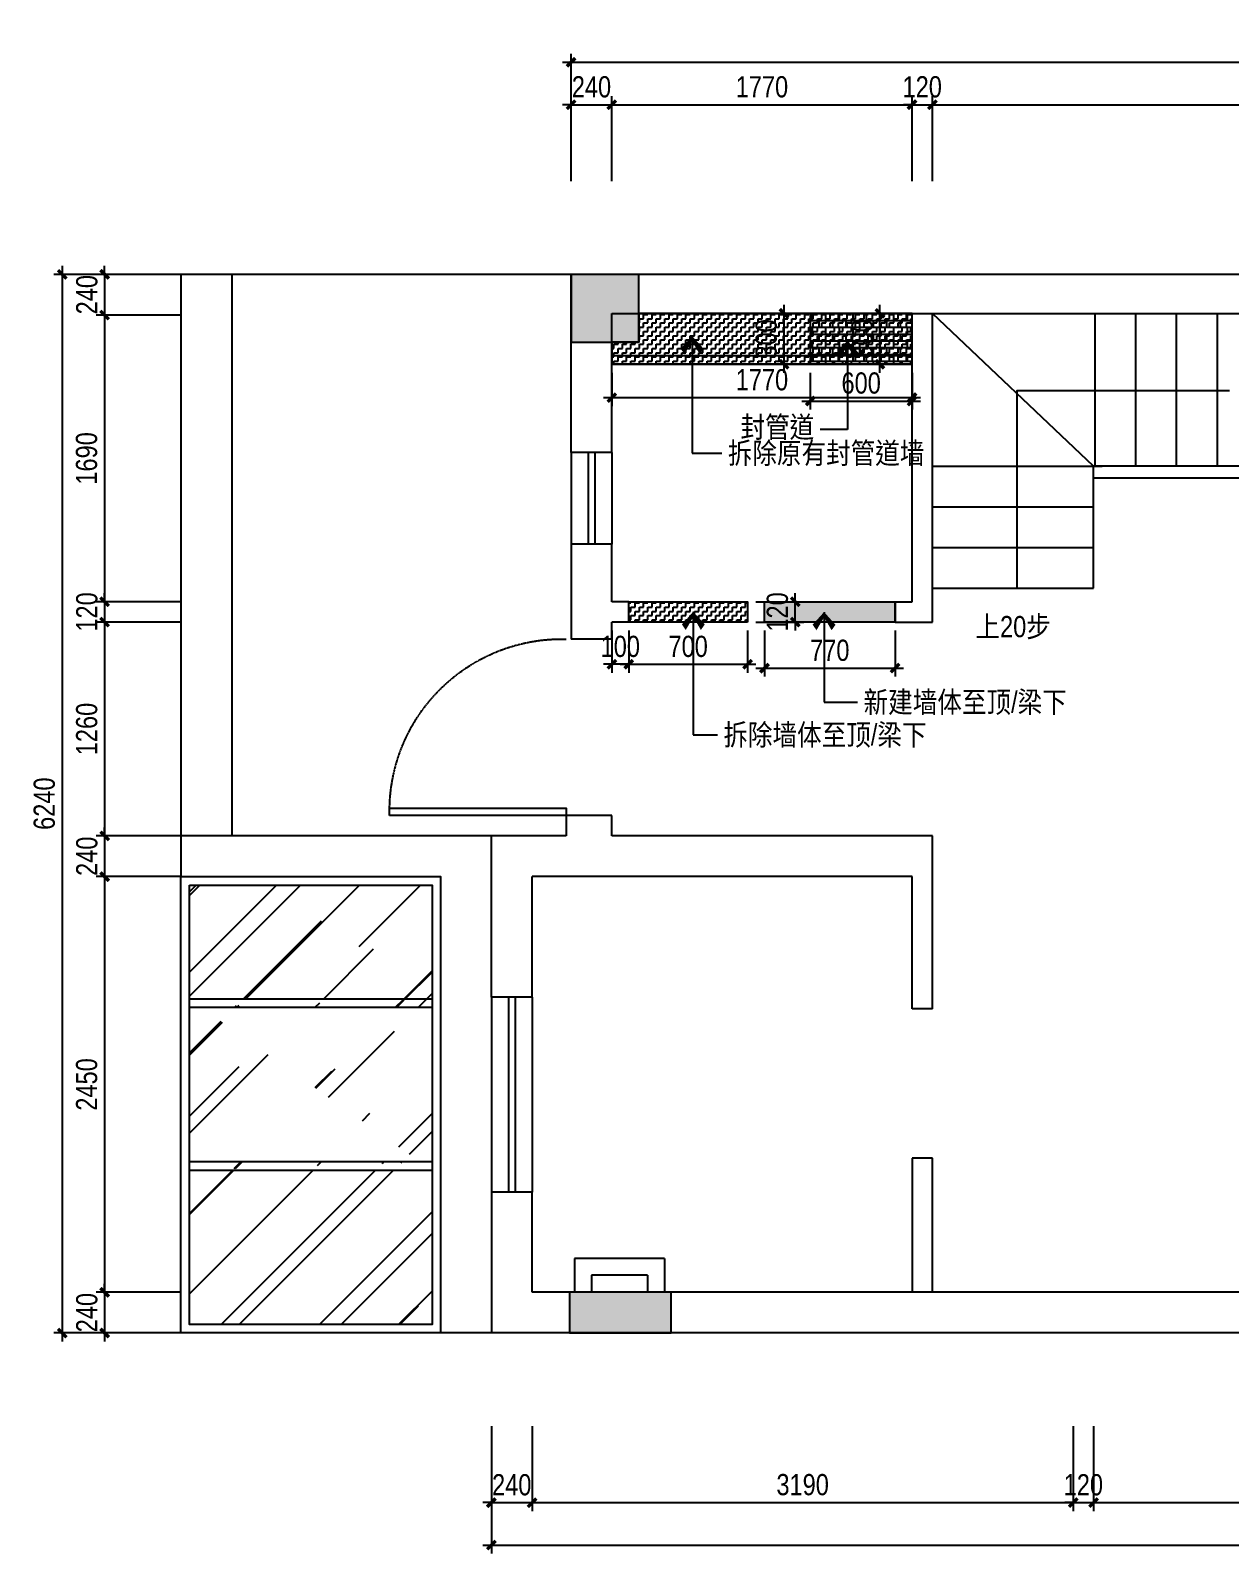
# Model space of a CAD drawing. Extents: x 160245 to 405305, y -111140 to 232735.
# Drawn here: x 340549 to 347618, y 75711 to 84688 of the extents above; entities that cross this region are included whole.
import ezdxf

# ---------------------------------------------------------------- set-up
doc = ezdxf.new("R2010")
doc.units = 0
doc.header["$LTSCALE"] = 10
doc.header["$MEASUREMENT"] = 0
doc.linetypes.add('DASH', pattern=[0.35, 0.25, -0.1])
doc.layers.get('Defpoints').update_dxf_attribs({"color": 229})
for name, color, linetype in [('Door 门', 107, 'Continuous'), ('P-N wall 新建隔墙', 241, 'Continuous'), ('P-N wall 新建隔墙2', 241, 'Continuous'), ('P-O wall 原始墙体', 245, 'Continuous'), ('P-O wall 拆除墙体', 245, 'Continuous'), ('P-o 原建筑尺寸', 8, 'Continuous'), ('P-Stair 楼梯（原建筑设备）', 159, 'Continuous'), ('P-window 窗', 107, 'Continuous')]:
    doc.layers.add(name, color=color, linetype=linetype)
doc.styles.add('PDC DIM', font='PMingLiU-ExtB.ttf', dxfattribs={"width": 0.85})
doc.dimstyles.new('PDC-A2', dxfattribs={"dimscale": 0, "dimtxt": 2.5, "dimasz": 1, "dimexe": 1, "dimexo": 1, "dimgap": 0.7, "dimtad": 1, "dimdec": 0, "dimtxsty": 'PDC DIM', "dimblk": 'ARCHTICK', "dimcen": 1, "dimdle": 1, "dimclrd": 8, "dimclre": 8, "dimclrt": 9, "dimadec": 0, "dimazin": 0, "dimtfac": 1, "dimtdec": 0, "dimtix": 1, "dimtmove": 2, "dimatfit": 3, "dimldrblk": 'PDC A2 T R', "dimfxl": 10, "dimfxlon": 1, "dimarcsym": 0})
pattern_1 = [(0, (9438.613, 385738.773), (0, 40), []), (90, (9438.613, 385738.773), (-40, 40), [40, -40])]
pattern_2 = [(0, (9438.613, 385738.773), (25, 25), [25, -25]), (90, (9463.613, 385738.773), (-25, 25), [25, -25])]

# ---------------------------------------------------------------- blocks, each defined once
blk = doc.blocks.new('fffg')
blk.add_lwpolyline([(143.1, 669.9), (109, 669.9), (109, -130.1), (143.1, -130.1)], close=True)
at = {"color": 8, "linetype": 'DASH'}
blk.add_arc((123.2, -110.2), 780.4, 88.54208, 181.45792, dxfattribs=at)
blk = doc.blocks.new('_ArchTick')
at = {"color": 0, "linetype": 'ByBlock', "const_width": 0.4}
blk.add_lwpolyline([(-0.5, -0.5), (0.5, 0.5)], dxfattribs=at)
blk = doc.blocks.new('*D1502')
at = {"layer": 'Defpoints', "color": 0}
for p in [(341486.4, 83250.5), (340986.4, 83010.5), (341486.4, 83010.5)]:
    blk.add_point(p, dxfattribs=at)
at = {"layer": 'P-o 原建筑尺寸', "color": 8, "lineweight": -2}
for p, q in [((341436.4, 83250.5), (340936.4, 83250.5)), ((340986.4, 83250.5), (340986.4, 83300.5)), ((340986.4, 83250.5), (340986.4, 83010.5)), ((341436.4, 83010.5), (340936.4, 83010.5)), ((340986.4, 83010.5), (340986.4, 82960.5))]:
    blk.add_line(p, q, dxfattribs=at)
at = {"layer": 'P-o 原建筑尺寸', "color": 8, "lineweight": -2, "xscale": 50, "yscale": 50, "zscale": 50}
for p, rotation in [((340986.4, 83250.5), 270), ((340986.4, 83010.5), 90)]:
    blk.add_blockref('_ArchTick', p, dxfattribs=dict(at, rotation=rotation))
at = {"layer": 'P-o 原建筑尺寸', "color": 9, "insert": (340881.8, 83130.5), "char_height": 125, "attachment_point": 5, "rotation": 90, "style": 'PDC DIM'}
blk.add_mtext('240', dxfattribs=at)
blk = doc.blocks.new('PDC A2 T R')
at = {"color": 0, "linetype": 'ByBlock'}
blk.add_line((0, 0), (-2, 0), dxfattribs=at)
for points in [[(-2.15, 0.89), (-1.49, 1.35), (-0.6, 0), (0, 0)], [(-2.15, -0.89), (-1.49, -1.35), (-0.6, 0), (0, 0)]]:
    blk.add_solid(points, dxfattribs=at)
blk = doc.blocks.new('*D1503')
at = {"layer": 'Defpoints', "color": 0}
for p in [(341486.4, 83010.5), (340986.4, 81320.5), (341486.4, 81320.5)]:
    blk.add_point(p, dxfattribs=at)
at = {"layer": 'P-o 原建筑尺寸', "color": 8, "lineweight": -2}
for p, q in [((340986.4, 83060.5), (340986.4, 81270.5)), ((341436.4, 83010.5), (340936.4, 83010.5)), ((341436.4, 81320.5), (340936.4, 81320.5))]:
    blk.add_line(p, q, dxfattribs=at)
at = {"layer": 'P-o 原建筑尺寸', "color": 8, "lineweight": -2, "xscale": 50, "yscale": 50, "zscale": 50}
for p, rotation in [((340986.4, 83010.5), 90), ((340986.4, 81320.5), 270)]:
    blk.add_blockref('_ArchTick', p, dxfattribs=dict(at, rotation=rotation))
at = {"layer": 'P-o 原建筑尺寸', "color": 9, "insert": (340880.2, 82165.5), "char_height": 125, "attachment_point": 5, "rotation": 90, "style": 'PDC DIM'}
blk.add_mtext('1690', dxfattribs=at)
blk = doc.blocks.new('*D1504')
at = {"layer": 'Defpoints', "color": 0}
for p in [(341486.4, 77250.5), (340986.4, 77010.5), (341486.4, 77010.5)]:
    blk.add_point(p, dxfattribs=at)
at = {"layer": 'P-o 原建筑尺寸', "color": 8, "lineweight": -2}
for p, q in [((340986.4, 77250.5), (340986.4, 77300.5)), ((341436.4, 77250.5), (340936.4, 77250.5)), ((340986.4, 77250.5), (340986.4, 77010.5)), ((341436.4, 77010.5), (340936.4, 77010.5)), ((340986.4, 77010.5), (340986.4, 76960.5))]:
    blk.add_line(p, q, dxfattribs=at)
at = {"layer": 'P-o 原建筑尺寸', "color": 8, "lineweight": -2, "xscale": 50, "yscale": 50, "zscale": 50}
for p, rotation in [((340986.4, 77250.5), 270), ((340986.4, 77010.5), 90)]:
    blk.add_blockref('_ArchTick', p, dxfattribs=dict(at, rotation=rotation))
at = {"layer": 'P-o 原建筑尺寸', "color": 9, "insert": (340881.8, 77130.5), "char_height": 125, "attachment_point": 5, "rotation": 90, "style": 'PDC DIM'}
blk.add_mtext('240', dxfattribs=at)
blk = doc.blocks.new('*D1505')
at = {"layer": 'Defpoints', "color": 0}
for p in [(341486.4, 83250.5), (340736.4, 77010.5), (341486.4, 77010.5)]:
    blk.add_point(p, dxfattribs=at)
at = {"layer": 'P-o 原建筑尺寸', "color": 8, "lineweight": -2}
for p, q in [((341236.4, 83250.5), (340686.4, 83250.5)), ((340736.4, 83300.5), (340736.4, 76960.5)), ((341236.4, 77010.5), (340686.4, 77010.5))]:
    blk.add_line(p, q, dxfattribs=at)
at = {"layer": 'P-o 原建筑尺寸', "color": 8, "lineweight": -2, "xscale": 50, "yscale": 50, "zscale": 50}
for p, rotation in [((340736.4, 83250.5), 90), ((340736.4, 77010.5), 270)]:
    blk.add_blockref('_ArchTick', p, dxfattribs=dict(at, rotation=rotation))
at = {"layer": 'P-o 原建筑尺寸', "color": 9, "insert": (340631, 80130.5), "char_height": 125, "attachment_point": 5, "rotation": 90, "style": 'PDC DIM'}
blk.add_mtext('6240', dxfattribs=at)
blk = doc.blocks.new('*D1506')
at = {"layer": 'Defpoints', "color": 0}
for p in [(343976.4, 84250.5), (343736.4, 83750.5), (343976.4, 83750.5)]:
    blk.add_point(p, dxfattribs=at)
at = {"layer": 'P-o 原建筑尺寸', "color": 8, "lineweight": -2}
for p, q in [((343736.4, 83800.5), (343736.4, 84300.5)), ((343976.4, 83800.5), (343976.4, 84300.5)), ((343736.4, 84250.5), (343686.4, 84250.5)), ((343736.4, 84250.5), (343976.4, 84250.5)), ((343976.4, 84250.5), (344026.4, 84250.5))]:
    blk.add_line(p, q, dxfattribs=at)
at = {"layer": 'P-o 原建筑尺寸', "color": 8, "lineweight": -2, "xscale": 50, "yscale": 50, "zscale": 50}
blk.add_blockref('_ArchTick', (343736.4, 84250.5), dxfattribs=at)
at = {"layer": 'P-o 原建筑尺寸', "color": 8, "lineweight": -2, "xscale": 50, "yscale": 50, "zscale": 50, "rotation": 180}
blk.add_blockref('_ArchTick', (343976.4, 84250.5), dxfattribs=at)
at = {"layer": 'P-o 原建筑尺寸', "color": 9, "insert": (343856.4, 84355.1), "char_height": 125, "attachment_point": 5, "style": 'PDC DIM'}
blk.add_mtext('240', dxfattribs=at)
blk = doc.blocks.new('*D1507')
at = {"layer": 'Defpoints', "color": 0}
for p in [(345746.4, 84250.5), (343976.4, 83750.5), (345746.4, 83750.5)]:
    blk.add_point(p, dxfattribs=at)
at = {"layer": 'P-o 原建筑尺寸', "color": 8, "lineweight": -2}
for p, q in [((343976.4, 83800.5), (343976.4, 84300.5)), ((345746.4, 83800.5), (345746.4, 84300.5)), ((343926.4, 84250.5), (345796.4, 84250.5))]:
    blk.add_line(p, q, dxfattribs=at)
at = {"layer": 'P-o 原建筑尺寸', "color": 8, "lineweight": -2, "xscale": 50, "yscale": 50, "zscale": 50, "rotation": 180}
blk.add_blockref('_ArchTick', (343976.4, 84250.5), dxfattribs=at)
at = {"layer": 'P-o 原建筑尺寸', "color": 8, "lineweight": -2, "xscale": 50, "yscale": 50, "zscale": 50}
blk.add_blockref('_ArchTick', (345746.4, 84250.5), dxfattribs=at)
at = {"layer": 'P-o 原建筑尺寸', "color": 9, "insert": (344861.4, 84355.1), "char_height": 125, "attachment_point": 5, "style": 'PDC DIM'}
blk.add_mtext('1770', dxfattribs=at)
blk = doc.blocks.new('*D1508')
at = {"layer": 'Defpoints', "color": 0}
for p in [(345866.4, 84250.5), (345746.4, 83750.5), (345866.4, 83750.5)]:
    blk.add_point(p, dxfattribs=at)
at = {"layer": 'P-o 原建筑尺寸', "color": 8, "lineweight": -2}
for p, q in [((345746.4, 83800.5), (345746.4, 84300.5)), ((345866.4, 83800.5), (345866.4, 84300.5)), ((345746.4, 84250.5), (345696.4, 84250.5)), ((345746.4, 84250.5), (345866.4, 84250.5)), ((345866.4, 84250.5), (345916.4, 84250.5))]:
    blk.add_line(p, q, dxfattribs=at)
at = {"layer": 'P-o 原建筑尺寸', "color": 8, "lineweight": -2, "xscale": 50, "yscale": 50, "zscale": 50}
blk.add_blockref('_ArchTick', (345746.4, 84250.5), dxfattribs=at)
at = {"layer": 'P-o 原建筑尺寸', "color": 8, "lineweight": -2, "xscale": 50, "yscale": 50, "zscale": 50, "rotation": 180}
blk.add_blockref('_ArchTick', (345866.4, 84250.5), dxfattribs=at)
at = {"layer": 'P-o 原建筑尺寸', "color": 9, "insert": (345806.4, 84355.1), "char_height": 125, "attachment_point": 5, "style": 'PDC DIM'}
blk.add_mtext('120', dxfattribs=at)
blk = doc.blocks.new('*D1509')
at = {"layer": 'Defpoints', "color": 0}
for p in [(350416.4, 84250.5), (345866.4, 83750.5), (350416.4, 83750.5)]:
    blk.add_point(p, dxfattribs=at)
at = {"layer": 'P-o 原建筑尺寸', "color": 8, "lineweight": -2}
for p, q in [((345866.4, 83800.5), (345866.4, 84300.5)), ((350416.4, 83800.5), (350416.4, 84300.5)), ((345816.4, 84250.5), (350466.4, 84250.5))]:
    blk.add_line(p, q, dxfattribs=at)
at = {"layer": 'P-o 原建筑尺寸', "color": 8, "lineweight": -2, "xscale": 50, "yscale": 50, "zscale": 50, "rotation": 180}
blk.add_blockref('_ArchTick', (345866.4, 84250.5), dxfattribs=at)
at = {"layer": 'P-o 原建筑尺寸', "color": 8, "lineweight": -2, "xscale": 50, "yscale": 50, "zscale": 50}
blk.add_blockref('_ArchTick', (350416.4, 84250.5), dxfattribs=at)
at = {"layer": 'P-o 原建筑尺寸', "color": 9, "insert": (348141.4, 84356.3), "char_height": 125, "attachment_point": 5, "style": 'PDC DIM'}
blk.add_mtext('4550', dxfattribs=at)
blk = doc.blocks.new('*D1511')
at = {"layer": 'Defpoints', "color": 0}
for p in [(355126.4, 84500.5), (343736.4, 83750.5), (355126.4, 83750.5)]:
    blk.add_point(p, dxfattribs=at)
at = {"layer": 'P-o 原建筑尺寸', "color": 8, "lineweight": -2}
for p, q in [((343686.4, 84500.5), (355176.4, 84500.5)), ((343736.4, 84000.5), (343736.4, 84550.5)), ((355126.4, 84000.5), (355126.4, 84550.5))]:
    blk.add_line(p, q, dxfattribs=at)
at = {"layer": 'P-o 原建筑尺寸', "color": 8, "lineweight": -2, "xscale": 50, "yscale": 50, "zscale": 50, "rotation": 180}
blk.add_blockref('_ArchTick', (343736.4, 84500.5), dxfattribs=at)
at = {"layer": 'P-o 原建筑尺寸', "color": 8, "lineweight": -2, "xscale": 50, "yscale": 50, "zscale": 50}
blk.add_blockref('_ArchTick', (355126.4, 84500.5), dxfattribs=at)
at = {"layer": 'P-o 原建筑尺寸', "color": 9, "insert": (349431.4, 84605.9), "char_height": 125, "attachment_point": 5, "style": 'PDC DIM'}
blk.add_mtext('11390', dxfattribs=at)
blk = doc.blocks.new('*D1516')
at = {"layer": 'Defpoints', "color": 0}
for p in [(343266.4, 76510.5), (343506.4, 76510.5), (343506.4, 76010.5)]:
    blk.add_point(p, dxfattribs=at)
at = {"layer": 'P-o 原建筑尺寸', "color": 8, "lineweight": -2}
for p, q in [((343266.4, 76460.5), (343266.4, 75960.5)), ((343506.4, 76460.5), (343506.4, 75960.5)), ((343266.4, 76010.5), (343216.4, 76010.5)), ((343266.4, 76010.5), (343506.4, 76010.5)), ((343506.4, 76010.5), (343556.4, 76010.5))]:
    blk.add_line(p, q, dxfattribs=at)
at = {"layer": 'P-o 原建筑尺寸', "color": 8, "lineweight": -2, "xscale": 50, "yscale": 50, "zscale": 50}
blk.add_blockref('_ArchTick', (343266.4, 76010.5), dxfattribs=at)
at = {"layer": 'P-o 原建筑尺寸', "color": 8, "lineweight": -2, "xscale": 50, "yscale": 50, "zscale": 50, "rotation": 180}
blk.add_blockref('_ArchTick', (343506.4, 76010.5), dxfattribs=at)
at = {"layer": 'P-o 原建筑尺寸', "color": 9, "insert": (343386.4, 76115.1), "char_height": 125, "attachment_point": 5, "style": 'PDC DIM'}
blk.add_mtext('240', dxfattribs=at)
blk = doc.blocks.new('*D1517')
at = {"layer": 'Defpoints', "color": 0}
for p in [(343506.4, 76510.5), (346696.4, 76510.5), (346696.4, 76010.5)]:
    blk.add_point(p, dxfattribs=at)
at = {"layer": 'P-o 原建筑尺寸', "color": 8, "lineweight": -2}
for p, q in [((343506.4, 76460.5), (343506.4, 75960.5)), ((346696.4, 76460.5), (346696.4, 75960.5)), ((343456.4, 76010.5), (346746.4, 76010.5))]:
    blk.add_line(p, q, dxfattribs=at)
at = {"layer": 'P-o 原建筑尺寸', "color": 8, "lineweight": -2, "xscale": 50, "yscale": 50, "zscale": 50, "rotation": 180}
blk.add_blockref('_ArchTick', (343506.4, 76010.5), dxfattribs=at)
at = {"layer": 'P-o 原建筑尺寸', "color": 8, "lineweight": -2, "xscale": 50, "yscale": 50, "zscale": 50}
blk.add_blockref('_ArchTick', (346696.4, 76010.5), dxfattribs=at)
at = {"layer": 'P-o 原建筑尺寸', "color": 9, "insert": (345101.4, 76115.9), "char_height": 125, "attachment_point": 5, "style": 'PDC DIM'}
blk.add_mtext('3190', dxfattribs=at)
blk = doc.blocks.new('*D1518')
at = {"layer": 'Defpoints', "color": 0}
for p in [(346696.4, 76510.5), (346816.4, 76510.5), (346816.4, 76010.5)]:
    blk.add_point(p, dxfattribs=at)
at = {"layer": 'P-o 原建筑尺寸', "color": 8, "lineweight": -2}
for p, q in [((346696.4, 76460.5), (346696.4, 75960.5)), ((346816.4, 76460.5), (346816.4, 75960.5)), ((346696.4, 76010.5), (346646.4, 76010.5)), ((346696.4, 76010.5), (346816.4, 76010.5)), ((346816.4, 76010.5), (346866.4, 76010.5))]:
    blk.add_line(p, q, dxfattribs=at)
at = {"layer": 'P-o 原建筑尺寸', "color": 8, "lineweight": -2, "xscale": 50, "yscale": 50, "zscale": 50}
blk.add_blockref('_ArchTick', (346696.4, 76010.5), dxfattribs=at)
at = {"layer": 'P-o 原建筑尺寸', "color": 8, "lineweight": -2, "xscale": 50, "yscale": 50, "zscale": 50, "rotation": 180}
blk.add_blockref('_ArchTick', (346816.4, 76010.5), dxfattribs=at)
at = {"layer": 'P-o 原建筑尺寸', "color": 9, "insert": (346756.4, 76115.1), "char_height": 125, "attachment_point": 5, "style": 'PDC DIM'}
blk.add_mtext('120', dxfattribs=at)
blk = doc.blocks.new('*D1519')
at = {"layer": 'Defpoints', "color": 0}
for p in [(346816.4, 76510.5), (352496.4, 76510.5), (352496.4, 76010.5)]:
    blk.add_point(p, dxfattribs=at)
at = {"layer": 'P-o 原建筑尺寸', "color": 8, "lineweight": -2}
for p, q in [((346816.4, 76460.5), (346816.4, 75960.5)), ((352496.4, 76460.5), (352496.4, 75960.5)), ((346766.4, 76010.5), (352546.4, 76010.5))]:
    blk.add_line(p, q, dxfattribs=at)
at = {"layer": 'P-o 原建筑尺寸', "color": 8, "lineweight": -2, "xscale": 50, "yscale": 50, "zscale": 50, "rotation": 180}
blk.add_blockref('_ArchTick', (346816.4, 76010.5), dxfattribs=at)
at = {"layer": 'P-o 原建筑尺寸', "color": 8, "lineweight": -2, "xscale": 50, "yscale": 50, "zscale": 50}
blk.add_blockref('_ArchTick', (352496.4, 76010.5), dxfattribs=at)
at = {"layer": 'P-o 原建筑尺寸', "color": 9, "insert": (349656.4, 76116.3), "char_height": 125, "attachment_point": 5, "style": 'PDC DIM'}
blk.add_mtext('5680', dxfattribs=at)
blk = doc.blocks.new('*D1523')
at = {"layer": 'Defpoints', "color": 0}
for p in [(343266.4, 76510.5), (355126.4, 76435.5), (355126.4, 75760.5)]:
    blk.add_point(p, dxfattribs=at)
at = {"layer": 'P-o 原建筑尺寸', "color": 8, "lineweight": -2}
for p, q in [((343266.4, 76260.5), (343266.4, 75710.5)), ((355126.4, 76260.5), (355126.4, 75710.5)), ((343216.4, 75760.5), (355176.4, 75760.5))]:
    blk.add_line(p, q, dxfattribs=at)
at = {"layer": 'P-o 原建筑尺寸', "color": 8, "lineweight": -2, "xscale": 50, "yscale": 50, "zscale": 50, "rotation": 180}
blk.add_blockref('_ArchTick', (343266.4, 75760.5), dxfattribs=at)
at = {"layer": 'P-o 原建筑尺寸', "color": 8, "lineweight": -2, "xscale": 50, "yscale": 50, "zscale": 50}
blk.add_blockref('_ArchTick', (355126.4, 75760.5), dxfattribs=at)
at = {"layer": 'P-o 原建筑尺寸', "color": 9, "insert": (349196.4, 75865.9), "char_height": 125, "attachment_point": 5, "style": 'PDC DIM'}
blk.add_mtext('11860', dxfattribs=at)
blk = doc.blocks.new('*D1526')
at = {"layer": 'Defpoints', "color": 0}
for p in [(341486.4, 81320.5), (340986.4, 81200.5), (341486.4, 81200.5)]:
    blk.add_point(p, dxfattribs=at)
at = {"layer": 'P-o 原建筑尺寸', "color": 8, "lineweight": -2}
for p, q in [((340986.4, 81320.5), (340986.4, 81370.5)), ((341436.4, 81320.5), (340936.4, 81320.5)), ((340986.4, 81320.5), (340986.4, 81200.5)), ((341436.4, 81200.5), (340936.4, 81200.5)), ((340986.4, 81200.5), (340986.4, 81150.5))]:
    blk.add_line(p, q, dxfattribs=at)
at = {"layer": 'P-o 原建筑尺寸', "color": 8, "lineweight": -2, "xscale": 50, "yscale": 50, "zscale": 50}
for p, rotation in [((340986.4, 81320.5), 270), ((340986.4, 81200.5), 90)]:
    blk.add_blockref('_ArchTick', p, dxfattribs=dict(at, rotation=rotation))
at = {"layer": 'P-o 原建筑尺寸', "color": 9, "insert": (340881.8, 81260.5), "char_height": 125, "attachment_point": 5, "rotation": 90, "style": 'PDC DIM'}
blk.add_mtext('120', dxfattribs=at)
blk = doc.blocks.new('*D1527')
at = {"layer": 'Defpoints', "color": 0}
for p in [(341486.4, 81200.5), (340986.4, 79940.5), (341488.8, 79940.5)]:
    blk.add_point(p, dxfattribs=at)
at = {"layer": 'P-o 原建筑尺寸', "color": 8, "lineweight": -2}
for p, q in [((340986.4, 81250.5), (340986.4, 79890.5)), ((341436.4, 81200.5), (340936.4, 81200.5)), ((341438.8, 79940.5), (340936.4, 79940.5))]:
    blk.add_line(p, q, dxfattribs=at)
at = {"layer": 'P-o 原建筑尺寸', "color": 8, "lineweight": -2, "xscale": 50, "yscale": 50, "zscale": 50}
for p, rotation in [((340986.4, 81200.5), 90), ((340986.4, 79940.5), 270)]:
    blk.add_blockref('_ArchTick', p, dxfattribs=dict(at, rotation=rotation))
at = {"layer": 'P-o 原建筑尺寸', "color": 9, "insert": (340881, 80570.5), "char_height": 125, "attachment_point": 5, "rotation": 90, "style": 'PDC DIM'}
blk.add_mtext('1260', dxfattribs=at)
blk = doc.blocks.new('*D1528')
at = {"layer": 'Defpoints', "color": 0}
for p in [(341486.4, 79940.5), (340986.4, 79700.5), (341486.4, 79700.5)]:
    blk.add_point(p, dxfattribs=at)
at = {"layer": 'P-o 原建筑尺寸', "color": 8, "lineweight": -2}
for p, q in [((340986.4, 79940.5), (340986.4, 79990.5)), ((341436.4, 79940.5), (340936.4, 79940.5)), ((340986.4, 79940.5), (340986.4, 79700.5)), ((341436.4, 79700.5), (340936.4, 79700.5)), ((340986.4, 79700.5), (340986.4, 79650.5))]:
    blk.add_line(p, q, dxfattribs=at)
at = {"layer": 'P-o 原建筑尺寸', "color": 8, "lineweight": -2, "xscale": 50, "yscale": 50, "zscale": 50}
for p, rotation in [((340986.4, 79940.5), 270), ((340986.4, 79700.5), 90)]:
    blk.add_blockref('_ArchTick', p, dxfattribs=dict(at, rotation=rotation))
at = {"layer": 'P-o 原建筑尺寸', "color": 9, "insert": (340881.8, 79820.5), "char_height": 125, "attachment_point": 5, "rotation": 90, "style": 'PDC DIM'}
blk.add_mtext('240', dxfattribs=at)
blk = doc.blocks.new('*D1529')
at = {"layer": 'Defpoints', "color": 0}
for p in [(341486.4, 79700.5), (340986.4, 77250.5), (341486.4, 77250.5)]:
    blk.add_point(p, dxfattribs=at)
at = {"layer": 'P-o 原建筑尺寸', "color": 8, "lineweight": -2}
for p, q in [((340986.4, 79750.5), (340986.4, 77200.5)), ((341436.4, 79700.5), (340936.4, 79700.5)), ((341436.4, 77250.5), (340936.4, 77250.5))]:
    blk.add_line(p, q, dxfattribs=at)
at = {"layer": 'P-o 原建筑尺寸', "color": 8, "lineweight": -2, "xscale": 50, "yscale": 50, "zscale": 50}
for p, rotation in [((340986.4, 79700.5), 90), ((340986.4, 77250.5), 270)]:
    blk.add_blockref('_ArchTick', p, dxfattribs=dict(at, rotation=rotation))
at = {"layer": 'P-o 原建筑尺寸', "color": 9, "insert": (340880.6, 78475.5), "char_height": 125, "attachment_point": 5, "rotation": 90, "style": 'PDC DIM'}
blk.add_mtext('2450', dxfattribs=at)
blk = doc.blocks.new('*D1638')
at = {"layer": 'Defpoints', "color": 0}
for p in [(344076.4, 81200.5), (344776.4, 81200.5), (344776.4, 80952.1)]:
    blk.add_point(p, dxfattribs=at)
at = {"layer": 'P-O wall 拆除墙体', "color": 8, "lineweight": -2}
for p, q in [((344076.4, 81150.5), (344076.4, 80902.1)), ((344776.4, 81150.5), (344776.4, 80902.1)), ((344026.4, 80952.1), (344826.4, 80952.1))]:
    blk.add_line(p, q, dxfattribs=at)
at = {"layer": 'P-O wall 拆除墙体', "color": 8, "lineweight": -2, "xscale": 50.00000240583887, "yscale": 50.00000240583887, "zscale": 50.00000240583887, "rotation": 180}
blk.add_blockref('_ArchTick', (344076.4, 80952.1), dxfattribs=at)
at = {"layer": 'P-O wall 拆除墙体', "color": 8, "lineweight": -2, "xscale": 50.00000240583887, "yscale": 50.00000240583887, "zscale": 50.00000240583887}
blk.add_blockref('_ArchTick', (344776.4, 80952.1), dxfattribs=at)
at = {"layer": 'P-O wall 拆除墙体', "color": 9, "insert": (344426.4, 81056.7), "char_height": 125, "attachment_point": 5, "style": 'PDC DIM'}
blk.add_mtext('700', dxfattribs=at)
blk = doc.blocks.new('*D1639')
at = {"layer": 'Defpoints', "color": 0}
for p in [(343976.4, 81200.5), (344076.4, 81200.5), (343976.4, 80952.1)]:
    blk.add_point(p, dxfattribs=at)
at = {"layer": 'P-O wall 拆除墙体', "color": 8, "lineweight": -2}
for p, q in [((343976.4, 81150.5), (343976.4, 80902.1)), ((344076.4, 81150.5), (344076.4, 80902.1)), ((343976.4, 80952.1), (343926.4, 80952.1)), ((344076.4, 80952.1), (343976.4, 80952.1)), ((344076.4, 80952.1), (344126.4, 80952.1))]:
    blk.add_line(p, q, dxfattribs=at)
at = {"layer": 'P-O wall 拆除墙体', "color": 8, "lineweight": -2, "xscale": 50.00000240583887, "yscale": 50.00000240583887, "zscale": 50.00000240583887}
blk.add_blockref('_ArchTick', (343976.4, 80952.1), dxfattribs=at)
at = {"layer": 'P-O wall 拆除墙体', "color": 8, "lineweight": -2, "xscale": 50.00000240583887, "yscale": 50.00000240583887, "zscale": 50.00000240583887, "rotation": 180}
blk.add_blockref('_ArchTick', (344076.4, 80952.1), dxfattribs=at)
at = {"layer": 'P-O wall 拆除墙体', "color": 9, "insert": (344026.4, 81056.7), "char_height": 125, "attachment_point": 5, "style": 'PDC DIM'}
blk.add_mtext('100', dxfattribs=at)
blk = doc.blocks.new('*D1640')
at = {"layer": 'Defpoints', "color": 0}
for p in [(344776.4, 81320.5), (345057.5, 81320.5), (344776.4, 81200.5)]:
    blk.add_point(p, dxfattribs=at)
at = {"layer": 'P-O wall 拆除墙体', "color": 8, "lineweight": -2}
for p, q in [((345057.5, 81320.5), (345057.5, 81370.5)), ((344826.4, 81320.5), (345107.5, 81320.5)), ((345057.5, 81200.5), (345057.5, 81320.5)), ((344826.4, 81200.5), (345107.5, 81200.5)), ((345057.5, 81200.5), (345057.5, 81150.5))]:
    blk.add_line(p, q, dxfattribs=at)
at = {"layer": 'P-O wall 拆除墙体', "color": 8, "lineweight": -2, "xscale": 50.00000240583887, "yscale": 50.00000240583887, "zscale": 50.00000240583887}
for p, rotation in [((345057.5, 81320.5), 270), ((345057.5, 81200.5), 90)]:
    blk.add_blockref('_ArchTick', p, dxfattribs=dict(at, rotation=rotation))
at = {"layer": 'P-O wall 拆除墙体', "color": 9, "insert": (344953, 81260.5), "char_height": 125, "attachment_point": 5, "rotation": 90, "style": 'PDC DIM'}
blk.add_mtext('120', dxfattribs=at)
blk = doc.blocks.new('*D1641')
at = {"layer": 'Defpoints', "color": 0}
for p in [(343976.4, 82720.5), (345746.4, 82720.5), (345746.4, 82523.7)]:
    blk.add_point(p, dxfattribs=at)
at = {"layer": 'P-O wall 拆除墙体', "color": 8, "lineweight": -2}
for p, q in [((343976.4, 82670.5), (343976.4, 82473.7)), ((345746.4, 82670.5), (345746.4, 82473.7)), ((343926.4, 82523.7), (345796.4, 82523.7))]:
    blk.add_line(p, q, dxfattribs=at)
at = {"layer": 'P-O wall 拆除墙体', "color": 8, "lineweight": -2, "xscale": 50.00000240583887, "yscale": 50.00000240583887, "zscale": 50.00000240583887, "rotation": 180}
blk.add_blockref('_ArchTick', (343976.4, 82523.7), dxfattribs=at)
at = {"layer": 'P-O wall 拆除墙体', "color": 8, "lineweight": -2, "xscale": 50.00000240583887, "yscale": 50.00000240583887, "zscale": 50.00000240583887}
blk.add_blockref('_ArchTick', (345746.4, 82523.7), dxfattribs=at)
at = {"layer": 'P-O wall 拆除墙体', "color": 9, "insert": (344861.4, 82628.2), "char_height": 125, "attachment_point": 5, "style": 'PDC DIM'}
blk.add_mtext('1770', dxfattribs=at)
blk = doc.blocks.new('*D1642')
at = {"layer": 'Defpoints', "color": 0}
for p in [(345557, 83020.5), (345746.4, 83020.5), (345746.4, 82720.5)]:
    blk.add_point(p, dxfattribs=at)
at = {"layer": 'P-O wall 拆除墙体', "color": 8, "lineweight": -2}
for p, q in [((345557, 82670.5), (345557, 83070.5)), ((345696.4, 83020.5), (345507, 83020.5)), ((345696.4, 82720.5), (345507, 82720.5))]:
    blk.add_line(p, q, dxfattribs=at)
at = {"layer": 'P-O wall 拆除墙体', "color": 8, "lineweight": -2, "xscale": 50.00000240583887, "yscale": 50.00000240583887, "zscale": 50.00000240583887}
for p, rotation in [((345557, 83020.5), 90), ((345557, 82720.5), 270)]:
    blk.add_blockref('_ArchTick', p, dxfattribs=dict(at, rotation=rotation))
at = {"layer": 'P-O wall 拆除墙体', "color": 9, "insert": (345452.4, 82870.5), "char_height": 125, "attachment_point": 5, "rotation": 90, "style": 'PDC DIM'}
blk.add_mtext('300', dxfattribs=at)
blk = doc.blocks.new('*D1706')
at = {"layer": 'Defpoints', "color": 0}
for p in [(345146.4, 82720.5), (345746.4, 82720.5), (345746.4, 82503.8)]:
    blk.add_point(p, dxfattribs=at)
at = {"layer": 'P-N wall 新建隔墙2', "color": 8, "lineweight": -2}
for p, q in [((345146.4, 82670.5), (345146.4, 82453.8)), ((345746.4, 82670.5), (345746.4, 82453.8)), ((345096.4, 82503.8), (345796.4, 82503.8))]:
    blk.add_line(p, q, dxfattribs=at)
at = {"layer": 'P-N wall 新建隔墙2', "color": 8, "lineweight": -2, "xscale": 50.00000240583887, "yscale": 50.00000240583887, "zscale": 50.00000240583887, "rotation": 180}
blk.add_blockref('_ArchTick', (345146.4, 82503.8), dxfattribs=at)
at = {"layer": 'P-N wall 新建隔墙2', "color": 8, "lineweight": -2, "xscale": 50.00000240583887, "yscale": 50.00000240583887, "zscale": 50.00000240583887}
blk.add_blockref('_ArchTick', (345746.4, 82503.8), dxfattribs=at)
at = {"layer": 'P-N wall 新建隔墙2', "color": 9, "insert": (345446.4, 82609.2), "char_height": 125, "attachment_point": 5, "style": 'PDC DIM'}
blk.add_mtext('600', dxfattribs=at)
blk = doc.blocks.new('*D1707')
at = {"layer": 'Defpoints', "color": 0}
for p in [(344991.5, 83020.5), (345146.4, 83020.5), (345146.4, 82720.5)]:
    blk.add_point(p, dxfattribs=at)
at = {"layer": 'P-N wall 新建隔墙2', "color": 8, "lineweight": -2}
for p, q in [((344991.5, 82670.5), (344991.5, 83070.5)), ((345096.4, 83020.5), (344941.5, 83020.5)), ((345096.4, 82720.5), (344941.5, 82720.5))]:
    blk.add_line(p, q, dxfattribs=at)
at = {"layer": 'P-N wall 新建隔墙2', "color": 8, "lineweight": -2, "xscale": 50.00000240583887, "yscale": 50.00000240583887, "zscale": 50.00000240583887}
for p, rotation in [((344991.5, 83020.5), 90), ((344991.5, 82720.5), 270)]:
    blk.add_blockref('_ArchTick', p, dxfattribs=dict(at, rotation=rotation))
at = {"layer": 'P-N wall 新建隔墙2', "color": 9, "insert": (344886.9, 82870.5), "char_height": 125, "attachment_point": 5, "rotation": 90, "style": 'PDC DIM'}
blk.add_mtext('300', dxfattribs=at)
blk = doc.blocks.new('*D1708')
at = {"layer": 'Defpoints', "color": 0}
for p in [(344876.4, 81200.5), (345646.4, 81200.5), (345646.4, 80929.2)]:
    blk.add_point(p, dxfattribs=at)
at = {"layer": 'P-N wall 新建隔墙2', "color": 8, "lineweight": -2}
for p, q in [((344876.4, 81150.5), (344876.4, 80879.2)), ((345646.4, 81150.5), (345646.4, 80879.2)), ((344826.4, 80929.2), (345696.4, 80929.2))]:
    blk.add_line(p, q, dxfattribs=at)
at = {"layer": 'P-N wall 新建隔墙2', "color": 8, "lineweight": -2, "xscale": 50.00000240583887, "yscale": 50.00000240583887, "zscale": 50.00000240583887, "rotation": 180}
blk.add_blockref('_ArchTick', (344876.4, 80929.2), dxfattribs=at)
at = {"layer": 'P-N wall 新建隔墙2', "color": 8, "lineweight": -2, "xscale": 50.00000240583887, "yscale": 50.00000240583887, "zscale": 50.00000240583887}
blk.add_blockref('_ArchTick', (345646.4, 80929.2), dxfattribs=at)
at = {"layer": 'P-N wall 新建隔墙2', "color": 9, "insert": (345261.4, 81033.8), "char_height": 125, "attachment_point": 5, "style": 'PDC DIM'}
blk.add_mtext('770', dxfattribs=at)

msp = doc.modelspace()

# ---------------------------------------------------------------- hatches: boundary and pattern name
at = {"layer": 'P-N wall 新建隔墙'}
h = msp.add_hatch(dxfattribs=at)
h.set_pattern_fill('AR-B816', color=250, scale=5)
h.set_pattern_definition(pattern_1)
h.paths.add_polyline_path([(345146.4, 82720.5), (345746.4, 82720.5), (345746.4, 83020.5), (345146.4, 83020.5)])
h = msp.add_hatch(dxfattribs=at)
h.set_pattern_fill('AR-B816', color=250, scale=5)
h.set_pattern_definition(pattern_1)
h.paths.add_polyline_path([(350656.4, 82850.5), (350416.4, 82850.5), (350416.4, 82020.5), (350656.4, 82020.5)])
h.paths.add_polyline_path([(345646.4, 81200.5), (344876.4, 81200.5), (344876.4, 81320.5), (345646.4, 81320.5)])
at = {"layer": 'P-O wall 原始墙体'}
h = msp.add_hatch(color=256, dxfattribs=at)
h.paths.add_polyline_path([(344136.4, 83250.5), (343736.4, 83250.5), (343736.4, 82850.5), (343976.4, 82850.5), (343976.4, 83020.5), (344136.4, 83020.5)])
h.paths.add_polyline_path([(344136.4, 83020.5), (343976.4, 83020.5), (343976.4, 82850.5), (344136.4, 82850.5)], flags=17)
msp.add_hatch(color=256, dxfattribs=at).paths.add_polyline_path([(344326.4, 77250.5), (343726.4, 77250.5), (343726.4, 77010.5), (344326.4, 77010.5)])
at = {"layer": 'P-O wall 拆除墙体'}
h = msp.add_hatch(dxfattribs=at)
h.set_pattern_fill('ZIGZAG', color=250, scale=200)
h.set_pattern_definition(pattern_2)
h.paths.add_polyline_path([(345746.4, 82720.5), (345746.4, 83020.5), (344136.4, 83020.5), (344136.4, 82850.5), (343976.4, 82850.5), (343976.4, 82720.5)])
h = msp.add_hatch(dxfattribs=at)
h.set_pattern_fill('ZIGZAG', color=250, scale=200)
h.set_pattern_definition(pattern_2)
h.paths.add_polyline_path([(344776.4, 81200.5), (344776.4, 81320.5), (344076.4, 81320.5), (344076.4, 81200.5)])
at = {"layer": 'P-Stair 楼梯（原建筑设备）'}
h = msp.add_hatch(dxfattribs=at)
h.set_pattern_fill('AR-RROOF', color=256, scale=500, angle=45)
h.set_pattern_definition([(45, (9438.6, 407385.04), (424.26407, 1131.37085), [7500, -1000, 2500, -500]), (45, (9732.06, 408032.04), (-823.7794, 116.6726), [1500, -165, 3000, -375]), (45, (9314.87, 407862.33), (1601.59686, 2075.3584), [4000, -700, 2000, -500])])
h.paths.add_polyline_path([(341486.4, 79650.5), (342916.4, 79650.5), (342916.4, 77060.5), (341486.4, 77060.5)])
edge = h.paths.add_edge_path(flags=17)
edge.add_line((341486.4, 78980.5), (342916.4, 78980.5))
edge.add_line((341486.4, 78930.5), (342916.4, 78930.5))
edge.add_line((341486.4, 78020.5), (342916.4, 78020.5))
edge.add_line((341486.4, 77970.5), (342916.4, 77970.5))

# ---------------------------------------------------------------- linework, layer by layer
at = {"layer": 'P-N wall 新建隔墙2'}
for points in [[(345146.4, 82720.5), (345746.4, 82720.5), (345746.4, 83020.5), (345146.4, 83020.5)], [(345646.4, 81200.5), (344876.4, 81200.5), (344876.4, 81320.5), (345646.4, 81320.5)]]:
    msp.add_lwpolyline(points, close=True, dxfattribs=at)
at = {"layer": 'P-O wall 原始墙体', "linetype": 'DASH'}
for p, q in [((343736.4, 83250.5), (343206.4, 83250.5)), ((343266.4, 79940.5), (343206.4, 79940.5))]:
    msp.add_line(p, q, dxfattribs=at)
at = {"layer": 'P-O wall 原始墙体'}
for p, q in [((355126.4, 83250.5), (343736.4, 83250.5)), ((343736.4, 82200.5), (343736.4, 83250.5)), ((343976.4, 83020.5), (350406.4, 83020.5)), ((343976.4, 82200.5), (343976.4, 83020.5)), ((345746.4, 81320.5), (345746.4, 83020.5)), ((345866.4, 81200.5), (345866.4, 83020.5)), ((343976.4, 82200.5), (343736.4, 82200.5)), ((343976.4, 81660.5), (343736.4, 81660.5)), ((343736.4, 81660.5), (343736.4, 81100.5)), ((343976.4, 81320.5), (343976.4, 81660.5)), ((344076.4, 81320.5), (343976.4, 81320.5)), ((344076.4, 81200.5), (344076.4, 81320.5)), ((345646.4, 81200.5), (345646.4, 81320.5)), ((345646.4, 81320.5), (345746.4, 81320.5)), ((344076.4, 81200.5), (343976.4, 81200.5)), ((343976.4, 81100.5), (343976.4, 81200.5)), ((345646.4, 81200.5), (345866.4, 81200.5)), ((343976.4, 81100.5), (343736.4, 81100.5)), ((343976.4, 80060.5), (343706.4, 80060.5)), ((343706.4, 80060.5), (343706.4, 79940.5)), ((343976.4, 79940.5), (343976.4, 80060.5)), ((343266.4, 78990.5), (343266.4, 79940.5)), ((343706.4, 79940.5), (343266.4, 79940.5)), ((345866.4, 79940.5), (343976.4, 79940.5)), ((345866.4, 78920.5), (345866.4, 79940.5)), ((343506.4, 78990.5), (343506.4, 79700.5)), ((345746.4, 79700.5), (343506.4, 79700.5)), ((345746.4, 78920.5), (345746.4, 79700.5)), ((343506.4, 78990.5), (343266.4, 78990.5)), ((345866.4, 78920.5), (345746.4, 78920.5)), ((345866.4, 78040.5), (345746.4, 78040.5)), ((345746.4, 78040.5), (345746.4, 77250.5)), ((345866.4, 77250.5), (345866.4, 78040.5)), ((343506.4, 77840.5), (343266.4, 77840.5)), ((343266.4, 77840.5), (343266.4, 77010.5)), ((343506.4, 77250.5), (343506.4, 77840.5)), ((344286.4, 77450.5), (343756.4, 77450.5)), ((343756.4, 77450.5), (343756.4, 77250.5)), ((344286.4, 77450.5), (344286.4, 77250.5)), ((344186.4, 77350.5), (343856.4, 77350.5)), ((343856.4, 77350.5), (343856.4, 77250.5)), ((344186.4, 77350.5), (344186.4, 77250.5)), ((347776.4, 77250.5), (343506.4, 77250.5)), ((347776.4, 77010.5), (343266.4, 77010.5))]:
    msp.add_line(p, q, dxfattribs=at)
for points in [[(343736.4, 82850.5), (344136.4, 82850.5), (344136.4, 83250.5), (343736.4, 83250.5)], [(343726.4, 77250.5), (343726.4, 77010.5), (344326.4, 77010.5), (344326.4, 77250.5)]]:
    msp.add_lwpolyline(points, close=True, dxfattribs=at)
at = {"layer": 'P-O wall 拆除墙体'}
for p, q in [((345746.4, 82770.5), (343976.4, 82770.5)), ((345746.4, 82720.5), (343976.4, 82720.5))]:
    msp.add_line(p, q, dxfattribs=at)
msp.add_lwpolyline([(345746.4, 82720.5), (345746.4, 83020.5), (344136.4, 83020.5), (344136.4, 82850.5), (343976.4, 82850.5), (343976.4, 82720.5), (345746.4, 82720.5)], dxfattribs=at)
msp.add_lwpolyline([(344776.4, 81200.5), (344076.4, 81200.5), (344076.4, 81320.5), (344776.4, 81320.5)], close=True, dxfattribs=at)
at = {"layer": 'P-Stair 楼梯（原建筑设备）'}
for p, q in [((341436.4, 83250.5), (341436.4, 79700.5)), ((343736.4, 83250.5), (341436.4, 83250.5)), ((341736.4, 83250.5), (341736.4, 79940.5)), ((346816.4, 82120.5), (345866.4, 83020.5)), ((346826.4, 82120.5), (346826.4, 83020.5)), ((347066.4, 82120.5), (347066.4, 83020.5)), ((347306.4, 82120.5), (347306.4, 83020.5)), ((347546.4, 82120.5), (347546.4, 83020.5)), ((345866.4, 82120.5), (346866.4, 82120.5)), ((346816.4, 81400.5), (346816.4, 82120.5)), ((350416.4, 82120.5), (346816.4, 82120.5)), ((346816.4, 82050.5), (349466.4, 82050.5)), ((345866.4, 81880.5), (346816.4, 81880.5)), ((345866.4, 81640.5), (346816.4, 81640.5)), ((345866.4, 81400.5), (346816.4, 81400.5)), ((343266.4, 79940.5), (341436.4, 79940.5)), ((341486.4, 78980.5), (342916.4, 78980.5)), ((341486.4, 78930.5), (342916.4, 78930.5)), ((341486.4, 78020.5), (342916.4, 78020.5)), ((341486.4, 77970.5), (342916.4, 77970.5)), ((343266.4, 77010.5), (341436.4, 77010.5))]:
    msp.add_line(p, q, dxfattribs=at)
msp.add_lwpolyline([(346366.4, 81400.5), (346366.4, 82566.2), (347618.2, 82566.2)], dxfattribs=at)
for points in [[(341436.4, 79700.5), (342966.4, 79700.5), (342966.4, 77010.5), (341436.4, 77010.5)], [(341486.4, 79650.5), (342916.4, 79650.5), (342916.4, 77060.5), (341486.4, 77060.5)]]:
    msp.add_lwpolyline(points, close=True, dxfattribs=at)
at = {"layer": 'P-window 窗'}
for p, q in [((343736.4, 82200.5), (343736.4, 81660.5)), ((343836.4, 82200.5), (343836.4, 81660.5)), ((343876.4, 82200.5), (343876.4, 81660.5)), ((343976.4, 82200.5), (343976.4, 81660.5)), ((343266.4, 78990.5), (343266.4, 77840.5)), ((343366.4, 78990.5), (343366.4, 77840.5)), ((343406.4, 78990.5), (343406.4, 77840.5)), ((343506.4, 78990.5), (343506.4, 77840.5))]:
    msp.add_line(p, q, dxfattribs=at)

# ---------------------------------------------------------------- block references
at = {"layer": 'Door 门', "xscale": -1.3, "yscale": 1.3, "zscale": 1.3, "rotation": 90}
msp.add_blockref('fffg', (343537.3, 80246.5), dxfattribs=at)

# ---------------------------------------------------------------- texts
at = {"layer": 'P-N wall 新建隔墙2', "color": 9, "char_height": 125, "style": 'PDC DIM'}
for s, insert, attachment_point in [('封管道', (345169.7, 82273.9), 9), ('新建墙体至顶/梁下', (345460.7, 80791.9), 1)]:
    msp.add_mtext(s, dxfattribs=dict(at, insert=insert, attachment_point=attachment_point))
at = {"layer": 'P-O wall 拆除墙体', "color": 9, "insert": (344659.8, 82259.3), "char_height": 125, "attachment_point": 1, "style": 'PDC DIM'}
msp.add_mtext('拆除原有封管道墙', dxfattribs=at)
at = {"layer": 'P-O wall 拆除墙体', "color": 9, "insert": (344633.8, 80599.1), "char_height": 125, "width": 2119.735, "attachment_point": 1, "style": 'PDC DIM'}
msp.add_mtext('拆除墙体至顶/梁下', dxfattribs=at)
at = {"layer": 'P-Stair 楼梯（原建筑设备）', "insert": (346120.3, 81098.8), "char_height": 125, "width": 1231.747, "attachment_point": 7, "style": 'PDC DIM'}
msp.add_mtext('上20步', dxfattribs=at)

# ---------------------------------------------------------------- dimensions: what is measured, and where the dimension line sits
at = {"layer": 'P-N wall 新建隔墙2'}
dim = msp.add_linear_dim(base=(344991.5, 83020.5), p1=(345146.4, 82720.5), p2=(345146.4, 83020.5), angle=90, dimstyle='PDC-A2', override={"dimscale": 50.000002}, dxfattribs=at)
dim.commit()
dim.dimension.update_dxf_attribs({"geometry": '*D1707', "text_midpoint": (344886.9, 82870.5)})
for base, p1, p2, picture, middle in [((345746.4, 82503.8), (345146.4, 82720.5), (345746.4, 82720.5), '*D1706', (345446.4, 82609.2)), ((345646.4, 80929.2), (344876.4, 81200.5), (345646.4, 81200.5), '*D1708', (345261.4, 81033.8))]:
    dim = msp.add_linear_dim(base=base, p1=p1, p2=p2, dimstyle='PDC-A2', override={"dimscale": 50.000002}, dxfattribs=at)
    dim.commit()
    dim.dimension.update_dxf_attribs({"geometry": picture, "text_midpoint": middle})
at = {"layer": 'P-O wall 拆除墙体'}
for base, p1, p2, picture, middle in [((345557, 83020.5), (345746.4, 82720.5), (345746.4, 83020.5), '*D1642', (345452.4, 82870.5)), ((345057.5, 81320.5), (344776.4, 81200.5), (344776.4, 81320.5), '*D1640', (344953, 81260.5))]:
    dim = msp.add_linear_dim(base=base, p1=p1, p2=p2, angle=90, dimstyle='PDC-A2', override={"dimscale": 50.000002}, dxfattribs=at)
    dim.commit()
    dim.dimension.update_dxf_attribs({"geometry": picture, "text_midpoint": middle})
for base, p1, p2, picture, middle in [((345746.4, 82523.7), (343976.4, 82720.5), (345746.4, 82720.5), '*D1641', (344861.4, 82628.2)), ((343976.4, 80952.1), (344076.4, 81200.5), (343976.4, 81200.5), '*D1639', (344026.4, 81056.7)), ((344776.4, 80952.1), (344076.4, 81200.5), (344776.4, 81200.5), '*D1638', (344426.4, 81056.7))]:
    dim = msp.add_linear_dim(base=base, p1=p1, p2=p2, dimstyle='PDC-A2', override={"dimscale": 50.000002}, dxfattribs=at)
    dim.commit()
    dim.dimension.update_dxf_attribs({"geometry": picture, "text_midpoint": middle})
at = {"layer": 'P-o 原建筑尺寸'}
for base, p1, p2, picture, middle in [((355126.4, 84500.5), (343736.4, 83750.5), (355126.4, 83750.5), '*D1511', (349431.4, 84605.9)), ((343976.4, 84250.5), (343736.4, 83750.5), (343976.4, 83750.5), '*D1506', (343856.4, 84355.1)), ((345746.4, 84250.5), (343976.4, 83750.5), (345746.4, 83750.5), '*D1507', (344861.4, 84355.1)), ((345866.4, 84250.5), (345746.4, 83750.5), (345866.4, 83750.5), '*D1508', (345806.4, 84355.1)), ((350416.4, 84250.5), (345866.4, 83750.5), (350416.4, 83750.5), '*D1509', (348141.4, 84356.3)), ((343506.4, 76010.5), (343266.4, 76510.5), (343506.4, 76510.5), '*D1516', (343386.4, 76115.1)), ((355126.4, 75760.5), (343266.4, 76510.5), (355126.4, 76435.5), '*D1523', (349196.4, 75865.9)), ((346696.4, 76010.5), (343506.4, 76510.5), (346696.4, 76510.5), '*D1517', (345101.4, 76115.9)), ((346816.4, 76010.5), (346696.4, 76510.5), (346816.4, 76510.5), '*D1518', (346756.4, 76115.1)), ((352496.4, 76010.5), (346816.4, 76510.5), (352496.4, 76510.5), '*D1519', (349656.4, 76116.3))]:
    dim = msp.add_linear_dim(base=base, p1=p1, p2=p2, dimstyle='PDC-A2', override={"dimscale": 50}, dxfattribs=at)
    dim.commit()
    dim.dimension.update_dxf_attribs({"geometry": picture, "text_midpoint": middle})
for base, p1, p2, picture, middle in [((340736.4, 77010.5), (341486.4, 83250.5), (341486.4, 77010.5), '*D1505', (340631, 80130.5)), ((340986.4, 83010.5), (341486.4, 83250.5), (341486.4, 83010.5), '*D1502', (340881.8, 83130.5)), ((340986.4, 81320.5), (341486.4, 83010.5), (341486.4, 81320.5), '*D1503', (340880.2, 82165.5)), ((340986.4, 81200.5), (341486.4, 81320.5), (341486.4, 81200.5), '*D1526', (340881.8, 81260.5)), ((340986.4, 79940.5), (341486.4, 81200.5), (341488.8, 79940.5), '*D1527', (340881, 80570.5)), ((340986.4, 79700.5), (341486.4, 79940.5), (341486.4, 79700.5), '*D1528', (340881.8, 79820.5)), ((340986.4, 77250.5), (341486.4, 79700.5), (341486.4, 77250.5), '*D1529', (340880.6, 78475.5)), ((340986.4, 77010.5), (341486.4, 77250.5), (341486.4, 77010.5), '*D1504', (340881.8, 77130.5))]:
    dim = msp.add_linear_dim(base=base, p1=p1, p2=p2, angle=90, dimstyle='PDC-A2', override={"dimscale": 50}, dxfattribs=at)
    dim.commit()
    dim.dimension.update_dxf_attribs({"geometry": picture, "text_midpoint": middle})

# ---------------------------------------------------------------- leaders
at = {"layer": 'P-N wall 新建隔墙2', "annotation_type": 0, "has_hookline": 1}
for points, hookline_direction in [([(345365.4, 82860.4), (345365.4, 82336.4), (345204.7, 82336.4)], 1), ([(345227.7, 81260), (345227.7, 80729.4), (345425.7, 80729.4)], 0)]:
    msp.add_leader(points, dimstyle='PDC-A2', override={"dimscale": 50.000002, "dimtad": 0}, dxfattribs=dict(at, hookline_direction=hookline_direction))
at = {"layer": 'P-O wall 拆除墙体', "annotation_type": 0, "has_hookline": 1, "hookline_direction": 0}
for points in [[(344449.7, 82886.7), (344449.7, 82196.8), (344624.8, 82196.8)], [(344456.9, 81261.6), (344456.9, 80536.6), (344598.8, 80536.6)]]:
    msp.add_leader(points, dimstyle='PDC-A2', override={"dimscale": 50.000002, "dimtad": 0}, dxfattribs=at)

doc.saveas('drawing.dxf')
